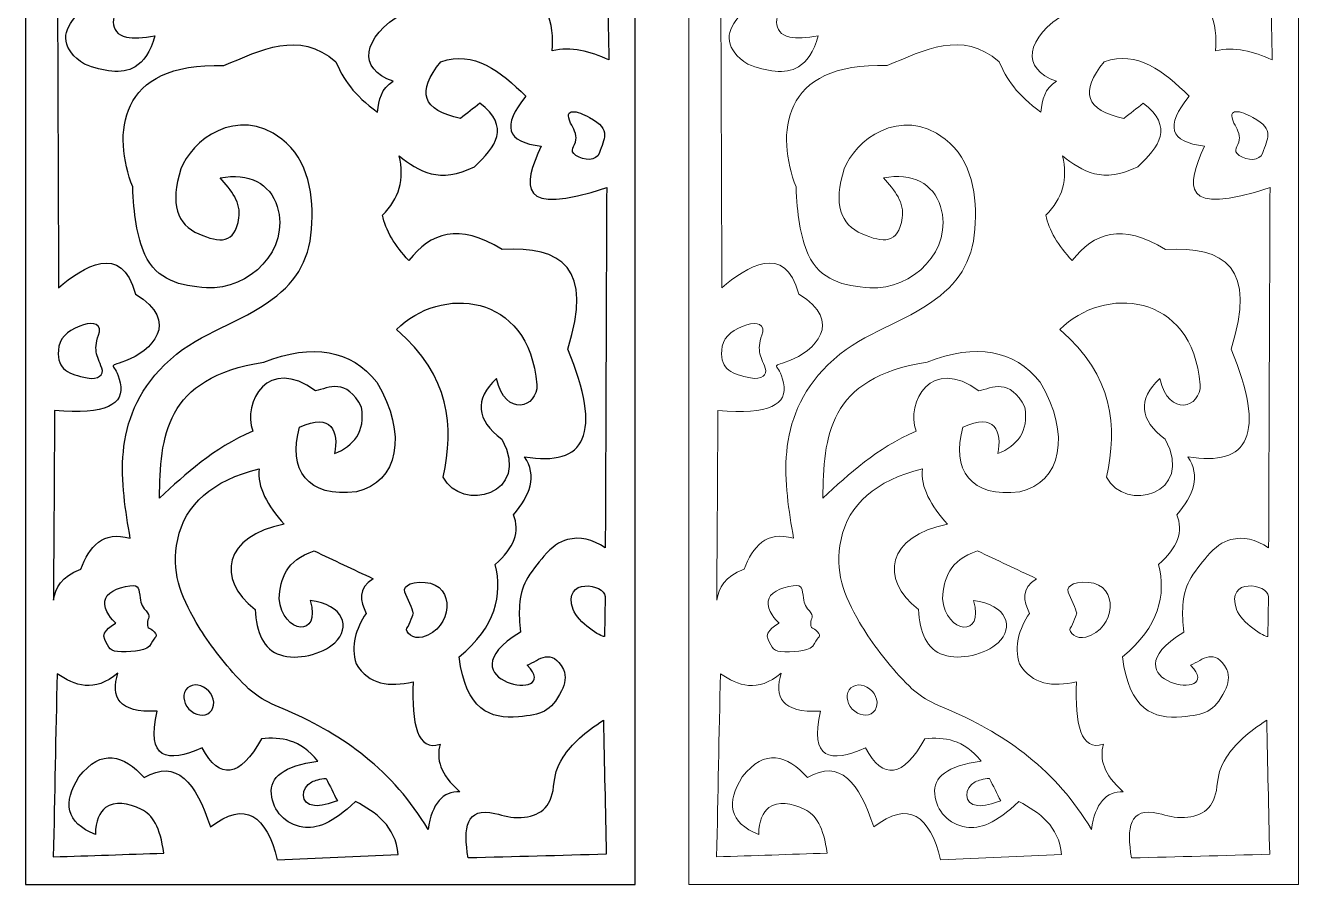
# Model space of a CAD drawing. Header units: centimetres. Extents: x -9.5 to 8.1, y -13.9 to 13.6.
# Drawn here: x -9.47 to 8.09, y -13.92 to -2.06 of the extents above; entities that cross this region are included whole.
import ezdxf

# ---------------------------------------------------------------- set-up
doc = ezdxf.new("R2010")
doc.units = ezdxf.units.CM
doc.header["$MEASUREMENT"] = 0
doc.layers.add('layer 1', color=7, linetype='Continuous')

msp = doc.modelspace()

# ---------------------------------------------------------------- linework, layer by layer
at = {"layer": 'layer 1', "color": 177}
for points, knots in [([(-9.46988, 13.56474), (-9.46988, 13.56474), (-1.05749, 13.56474), (-1.05749, 13.56474), (-1.05749, 13.56474), (-1.05749, 13.56474), (-1.05749, -13.92121), (-1.05749, -13.92121), (-1.05749, -13.92121), (-1.05749, -13.92121), (-9.46988, -13.92121), (-9.46988, -13.92121), (-9.46988, -13.92121), (-9.46988, -13.92121), (-9.46988, 13.56474), (-9.46988, 13.56474)], [0, 0, 0, 0, 0.2, 0.2, 0.2, 0.2, 0.4, 0.4, 0.4, 0.4, 0.6, 0.6, 0.6, 0.6, 1, 1, 1, 1]), ([(-9.03124, -0.63487), (-8.87137, -0.87925), (-8.67856, -1.06831), (-8.42472, -1.15445), (-8.42472, -1.15445), (-8.32538, -1.18813), (-8.21668, -1.20611), (-8.09692, -1.20542), (-8.09692, -1.20542), (-8.22419, -1.21292), (-8.32682, -1.23831), (-8.4071, -1.2798), (-8.4071, -1.2798), (-8.53228, -1.34455), (-8.6032, -1.44861), (-8.62864, -1.58527), (-8.62864, -1.58527), (-8.67343, -1.8259), (-8.62575, -1.74905), (-8.78915, -1.94844), (-8.78915, -1.94844), (-8.97142, -2.17074), (-8.97395, -2.38801), (-8.65392, -2.59613), (-8.65392, -2.59613), (-8.39446, -2.68978), (-8.14699, -2.74687), (-7.95622, -2.63046), (-7.95622, -2.63046), (-7.84174, -2.56062), (-7.74763, -2.42826), (-7.68367, -2.20388), (-7.68367, -2.20388), (-7.84662, -2.2346), (-7.97966, -2.24181), (-8.07662, -2.22087), (-8.07662, -2.22087), (-8.32966, -2.16625), (-8.2876, -1.88838), (-8.13918, -1.74964), (-8.13918, -1.74964), (-7.96194, -1.58379), (-7.61593, -1.63496), (-7.14464, -1.84729), (-7.14464, -1.84729), (-6.52961, -1.93629), (-5.91717, -2.04055), (-5.24007, -1.74031), (-5.24007, -1.74031), (-4.91098, -1.66474), (-4.58164, -1.6556), (-4.25185, -1.88295), (-4.25185, -1.88295), (-4.83274, -2.2267), (-4.89341, -2.66755), (-4.39559, -2.82792), (-4.39559, -2.82792), (-4.56143, -2.93055), (-4.59577, -3.08914), (-4.6112, -3.25583), (-4.6112, -3.25583), (-4.94074, -3.02395), (-5.092, -2.79216), (-5.18617, -2.56047), (-5.18617, -2.56047), (-5.70136, -2.11834), (-6.21639, -2.40188), (-6.73138, -2.61396), (-6.73138, -2.61396), (-8.21359, -2.56161), (-8.26968, -3.57356), (-7.98912, -4.28996), (-7.98912, -4.28996), (-7.97598, -4.65243), (-7.93402, -4.97954), (-7.82213, -5.22066), (-7.82213, -5.22066), (-7.65495, -5.5811), (-7.33581, -5.65958), (-6.97089, -5.68082), (-6.97089, -5.68082), (-6.37965, -5.7153), (-5.81304, -5.15571), (-5.99635, -4.56061), (-5.99635, -4.56061), (-6.09391, -4.24388), (-6.38661, -4.08993), (-6.78529, -4.16515), (-6.78529, -4.16515), (-6.62393, -4.33535), (-6.49397, -4.51147), (-6.52438, -4.71802), (-6.52438, -4.71802), (-6.57794, -5.08197), (-6.78922, -5.0631), (-7.07785, -4.9381), (-7.07785, -4.9381), (-7.37772, -4.8081), (-7.47985, -4.52431), (-7.32432, -4.04034), (-7.32432, -4.04034), (-7.19013, -3.66374), (-6.55385, -3.14831), (-5.93434, -3.62789), (-5.93434, -3.62789), (-5.56309, -3.91514), (-5.48634, -4.42193), (-5.52243, -4.87048), (-5.52243, -4.87048), (-5.55985, -5.33539), (-5.75446, -5.63168), (-6.13502, -5.89019), (-6.13502, -5.89019), (-6.6191, -6.21892), (-7.11712, -6.31504), (-7.55162, -6.7473), (-7.55162, -6.7473), (-8.31114, -7.50271), (-8.14814, -8.39035), (-8.02505, -9.13964), (-8.02505, -9.13964), (-8.40631, -9.03222), (-8.58444, -9.25531), (-8.70782, -9.56755), (-8.70782, -9.56755), (-8.98052, -9.66633), (-9.04752, -9.82645), (-9.08514, -9.99546), (-9.08514, -9.99546), (-9.07912, -9.12176), (-9.07315, -8.2481), (-9.06718, -7.3745), (-9.06718, -7.3745), (-8.36206, -7.44043), (-8.09797, -7.29587), (-8.16377, -6.99355), (-8.16377, -6.99355), (-8.22937, -6.69228), (-8.37699, -6.79565), (-8.0914, -6.69208), (-8.0914, -6.69208), (-7.73493, -6.56273), (-7.32118, -6.1484), (-7.95318, -5.76982), (-7.95318, -5.76982), (-8.14132, -5.04261), (-8.6798, -5.39871), (-9.01327, -5.68067), (-9.01327, -5.68067), (-9.0193, -3.99871), (-9.02527, -2.31679), (-9.03124, -0.63487)], [0, 0, 0, 0, 0.02564103, 0.02564103, 0.02564103, 0.02564103, 0.05128205, 0.05128205, 0.05128205, 0.05128205, 0.07692308, 0.07692308, 0.07692308, 0.07692308, 0.1025641, 0.1025641, 0.1025641, 0.1025641, 0.12820513, 0.12820513, 0.12820513, 0.12820513, 0.15384615, 0.15384615, 0.15384615, 0.15384615, 0.17948718, 0.17948718, 0.17948718, 0.17948718, 0.20512821, 0.20512821, 0.20512821, 0.20512821, 0.23076923, 0.23076923, 0.23076923, 0.23076923, 0.25641026, 0.25641026, 0.25641026, 0.25641026, 0.28205128, 0.28205128, 0.28205128, 0.28205128, 0.30769231, 0.30769231, 0.30769231, 0.30769231, 0.33333333, 0.33333333, 0.33333333, 0.33333333, 0.35897436, 0.35897436, 0.35897436, 0.35897436, 0.38461538, 0.38461538, 0.38461538, 0.38461538, 0.41025641, 0.41025641, 0.41025641, 0.41025641, 0.43589744, 0.43589744, 0.43589744, 0.43589744, 0.46153846, 0.46153846, 0.46153846, 0.46153846, 0.48717949, 0.48717949, 0.48717949, 0.48717949, 0.51282051, 0.51282051, 0.51282051, 0.51282051, 0.53846154, 0.53846154, 0.53846154, 0.53846154, 0.56410256, 0.56410256, 0.56410256, 0.56410256, 0.58974359, 0.58974359, 0.58974359, 0.58974359, 0.61538462, 0.61538462, 0.61538462, 0.61538462, 0.64102564, 0.64102564, 0.64102564, 0.64102564, 0.66666667, 0.66666667, 0.66666667, 0.66666667, 0.69230769, 0.69230769, 0.69230769, 0.69230769, 0.71794872, 0.71794872, 0.71794872, 0.71794872, 0.74358974, 0.74358974, 0.74358974, 0.74358974, 0.76923077, 0.76923077, 0.76923077, 0.76923077, 0.79487179, 0.79487179, 0.79487179, 0.79487179, 0.82051282, 0.82051282, 0.82051282, 0.82051282, 0.84615385, 0.84615385, 0.84615385, 0.84615385, 0.87179487, 0.87179487, 0.87179487, 0.87179487, 0.8974359, 0.8974359, 0.8974359, 0.8974359, 0.92307692, 0.92307692, 0.92307692, 0.92307692, 0.94871795, 0.94871795, 0.94871795, 0.94871795, 1, 1, 1, 1]), ([(-2.6039, -1.29294), (-2.30124, -1.66558), (-2.16711, -2.03823), (-2.2015, -2.41102), (-2.2015, -2.41102), (-1.94099, -2.35003), (-1.68039, -2.41468), (-1.41968, -2.53652), (-1.41968, -2.53652), (-1.43123, -1.9432), (-1.44273, -1.34993), (-1.45417, -0.75671), (-1.45417, -0.75671), (-1.74549, -1.13331), (-2.12878, -1.31205), (-2.6039, -1.29294)], [0, 0, 0, 0, 0.2, 0.2, 0.2, 0.2, 0.4, 0.4, 0.4, 0.4, 0.6, 0.6, 0.6, 0.6, 1, 1, 1, 1]), ([(-1.47015, -9.27245), (-1.46378, -7.61389), (-1.45736, -5.95528), (-1.45094, -4.29662), (-1.45094, -4.29662), (-2.68404, -4.71219), (-2.61212, -4.27909), (-2.3539, -3.72469), (-2.3539, -3.72469), (-2.83415, -3.67392), (-2.90453, -3.44514), (-2.56523, -3.03837), (-2.56523, -3.03837), (-2.91727, -2.6882), (-3.2821, -2.40174), (-3.73716, -2.56176), (-3.73716, -2.56176), (-4.08292, -2.9749), (-3.99324, -3.23544), (-3.46819, -3.3434), (-3.46819, -3.3434), (-3.3785, -3.27352), (-3.28886, -3.20363), (-3.19922, -3.13369), (-3.19922, -3.13369), (-2.77472, -3.45794), (-2.98038, -3.73753), (-3.27607, -4.01066), (-3.27607, -4.01066), (-3.75035, -4.24699), (-4.04475, -4.08133), (-4.31352, -3.85814), (-4.31352, -3.85814), (-4.23662, -4.18229), (-4.31342, -4.45561), (-4.54406, -4.67791), (-4.54406, -4.67791), (-4.49917, -4.88767), (-4.37747, -5.09743), (-4.17903, -5.30704), (-4.17903, -5.30704), (-3.88443, -4.92259), (-3.49368, -4.7765), (-2.89183, -5.15452), (-2.89183, -5.15452), (-2.07513, -5.10044), (-1.62678, -5.41185), (-1.98887, -6.52717), (-1.98887, -6.52717), (-1.50051, -7.70447), (-1.74061, -8.15891), (-2.58444, -8.01419), (-2.58444, -8.01419), (-2.40502, -8.28119), (-2.50745, -8.5481), (-2.73814, -8.8149), (-2.73814, -8.8149), (-2.64203, -9.04382), (-2.72525, -9.27245), (-2.98789, -9.50122), (-2.98789, -9.50122), (-2.88526, -9.92701), (-2.9749, -10.3527), (-3.4874, -10.77854), (-3.4874, -10.77854), (-3.39134, -11.51469), (-3.06026, -11.63871), (-2.66826, -11.60429), (-2.66826, -11.60429), (-2.34663, -11.57609), (-2.22509, -11.54369), (-2.07488, -11.24552), (-2.07488, -11.24552), (-2.02526, -11.14709), (-2.00774, -11.04855), (-2.04651, -10.95012), (-2.04651, -10.95012), (-2.2129, -10.64622), (-2.37943, -10.81696), (-2.54602, -10.89293), (-2.54602, -10.89293), (-2.28875, -11.16299), (-2.59539, -11.22132), (-2.82504, -11.12585), (-2.82504, -11.12585), (-3.05469, -11.03033), (-3.20739, -10.78091), (-2.64208, -10.43538), (-2.64208, -10.43538), (-2.66741, -10.18226), (-2.67204, -9.93516), (-2.56254, -9.72165), (-2.56254, -9.72165), (-2.5061, -9.61141), (-2.3966, -9.48388), (-2.31602, -9.38585), (-2.31602, -9.38585), (-2.21091, -9.25807), (-2.10186, -9.18873), (-1.98962, -9.15875), (-1.98962, -9.15875), (-1.82204, -9.11405), (-1.64968, -9.15342), (-1.47015, -9.27245)], [0, 0, 0, 0, 0.03703704, 0.03703704, 0.03703704, 0.03703704, 0.07407407, 0.07407407, 0.07407407, 0.07407407, 0.11111111, 0.11111111, 0.11111111, 0.11111111, 0.14814815, 0.14814815, 0.14814815, 0.14814815, 0.18518519, 0.18518519, 0.18518519, 0.18518519, 0.22222222, 0.22222222, 0.22222222, 0.22222222, 0.25925926, 0.25925926, 0.25925926, 0.25925926, 0.2962963, 0.2962963, 0.2962963, 0.2962963, 0.33333333, 0.33333333, 0.33333333, 0.33333333, 0.37037037, 0.37037037, 0.37037037, 0.37037037, 0.40740741, 0.40740741, 0.40740741, 0.40740741, 0.44444444, 0.44444444, 0.44444444, 0.44444444, 0.48148148, 0.48148148, 0.48148148, 0.48148148, 0.51851852, 0.51851852, 0.51851852, 0.51851852, 0.55555556, 0.55555556, 0.55555556, 0.55555556, 0.59259259, 0.59259259, 0.59259259, 0.59259259, 0.62962963, 0.62962963, 0.62962963, 0.62962963, 0.66666667, 0.66666667, 0.66666667, 0.66666667, 0.7037037, 0.7037037, 0.7037037, 0.7037037, 0.74074074, 0.74074074, 0.74074074, 0.74074074, 0.77777778, 0.77777778, 0.77777778, 0.77777778, 0.81481481, 0.81481481, 0.81481481, 0.81481481, 0.85185185, 0.85185185, 0.85185185, 0.85185185, 0.88888889, 0.88888889, 0.88888889, 0.88888889, 0.92592593, 0.92592593, 0.92592593, 0.92592593, 1, 1, 1, 1]), ([(-1.87629, -3.85444), (-1.76296, -3.93563), (-1.59075, -3.92665), (-1.55446, -3.82737), (-1.55446, -3.82737), (-1.5144, -3.71778), (-1.481, -3.63979), (-1.47976, -3.57331), (-1.47976, -3.57331), (-1.47816, -3.48777), (-1.52963, -3.42119), (-1.68845, -3.33071), (-1.68845, -3.33071), (-1.85534, -3.23558), (-2.05323, -3.18565), (-1.94881, -3.40786), (-1.94881, -3.40786), (-1.9276, -3.44589), (-1.90939, -3.48352), (-1.89446, -3.5173), (-1.89446, -3.5173), (-1.87325, -3.56526), (-1.86987, -3.60438), (-1.87465, -3.63752), (-1.87465, -3.63752), (-1.88893, -3.73684), (-1.97673, -3.78248), (-1.87629, -3.85444)], [0, 0, 0, 0, 0.125, 0.125, 0.125, 0.125, 0.25, 0.25, 0.25, 0.25, 0.375, 0.375, 0.375, 0.375, 0.5, 0.5, 0.5, 0.5, 0.625, 0.625, 0.625, 0.625, 0.75, 0.75, 0.75, 0.75, 1, 1, 1, 1]), ([(-4.3509, -6.25957), (-3.60666, -6.90401), (-3.55838, -7.59315), (-3.70501, -8.29497), (-3.70501, -8.29497), (-3.46207, -8.78961), (-2.47713, -8.54306), (-2.89766, -7.77006), (-2.89766, -7.77006), (-3.25298, -7.50577), (-3.27816, -7.22722), (-2.97301, -6.93443), (-2.97301, -6.93443), (-2.84599, -7.48335), (-2.40307, -7.3339), (-2.41323, -7.02017), (-2.41323, -7.02017), (-2.52581, -5.73263), (-3.74866, -5.64842), (-4.3509, -6.25957)], [0, 0, 0, 0, 0.16666667, 0.16666667, 0.16666667, 0.16666667, 0.33333333, 0.33333333, 0.33333333, 0.33333333, 0.5, 0.5, 0.5, 0.5, 0.66666667, 0.66666667, 0.66666667, 0.66666667, 1, 1, 1, 1]), ([(-8.41427, -6.79269), (-8.37868, -6.8806), (-8.46668, -6.95671), (-8.61878, -6.9252), (-8.61878, -6.9252), (-8.86948, -6.87324), (-9.03617, -6.81975), (-9.01606, -6.5447), (-9.01606, -6.5447), (-9.00436, -6.38537), (-8.90462, -6.27992), (-8.72027, -6.21028), (-8.72027, -6.21028), (-8.58086, -6.15768), (-8.43702, -6.15353), (-8.44747, -6.28935), (-8.44747, -6.28935), (-8.49361, -6.41372), (-8.50361, -6.49422), (-8.49296, -6.56633), (-8.49296, -6.56633), (-8.48231, -6.63839), (-8.45095, -6.70205), (-8.41427, -6.79269)], [0, 0, 0, 0, 0.14285714, 0.14285714, 0.14285714, 0.14285714, 0.28571429, 0.28571429, 0.28571429, 0.28571429, 0.42857143, 0.42857143, 0.42857143, 0.42857143, 0.57142857, 0.57142857, 0.57142857, 0.57142857, 0.71428571, 0.71428571, 0.71428571, 0.71428571, 1, 1, 1, 1]), ([(-7.62056, -8.58469), (-7.25006, -8.24697), (-6.89165, -7.90356), (-6.33147, -7.65987), (-6.33147, -7.65987), (-6.48233, -7.26525), (-6.12213, -6.61577), (-5.46917, -7.10671), (-5.46917, -7.10671), (-5.28412, -7.05964), (-5.04009, -6.92174), (-4.83333, -7.33143), (-4.83333, -7.33143), (-4.78043, -7.67074), (-4.93576, -7.86237), (-5.20787, -7.97103), (-5.20787, -7.97103), (-5.13893, -7.67316), (-5.24903, -7.39302), (-5.68692, -7.60801), (-5.68692, -7.60801), (-5.86043, -8.18459), (-5.57727, -8.59191), (-4.90301, -8.49826), (-4.90301, -8.49826), (-4.32875, -8.36926), (-4.19227, -7.70156), (-4.62429, -6.9857), (-4.62429, -6.9857), (-4.98141, -6.5363), (-5.50117, -6.44414), (-6.1834, -6.70912), (-6.1834, -6.70912), (-7.55516, -6.92209), (-7.60916, -7.74359), (-7.62056, -8.58469)], [0, 0, 0, 0, 0.1, 0.1, 0.1, 0.1, 0.2, 0.2, 0.2, 0.2, 0.3, 0.3, 0.3, 0.3, 0.4, 0.4, 0.4, 0.4, 0.5, 0.5, 0.5, 0.5, 0.6, 0.6, 0.6, 0.6, 0.7, 0.7, 0.7, 0.7, 0.8, 0.8, 0.8, 0.8, 1, 1, 1, 1]), ([(-3.91599, -13.15923), (-3.86089, -12.80357), (-3.71387, -12.63031), (-3.47481, -12.63935), (-3.47481, -12.63935), (-3.75299, -12.40001), (-3.80355, -12.1857), (-3.75055, -11.98266), (-3.75055, -11.98266), (-4.06088, -12.08544), (-4.1435, -11.71146), (-4.12279, -11.12076), (-4.12279, -11.12076), (-4.44905, -11.1984), (-4.72931, -11.162), (-4.90864, -10.8745), (-4.90864, -10.8745), (-4.98668, -10.62153), (-4.91317, -10.3935), (-4.77077, -10.17677), (-4.77077, -10.17677), (-4.84926, -10.00347), (-4.89087, -9.8347), (-4.67426, -9.69794), (-4.67426, -9.69794), (-4.94537, -9.57027), (-5.21653, -9.44259), (-5.48768, -9.31487), (-5.48768, -9.31487), (-5.87914, -9.4423), (-5.94773, -9.69779), (-5.97022, -9.97156), (-5.97022, -9.97156), (-5.92045, -10.46793), (-5.38127, -10.51919), (-5.54283, -9.99892), (-5.54283, -9.99892), (-5.07956, -10.05725), (-4.97474, -10.37023), (-5.20359, -10.58394), (-5.20359, -10.58394), (-5.37779, -10.74653), (-5.72609, -10.82576), (-5.9534, -10.75177), (-5.9534, -10.75177), (-6.18718, -10.67556), (-6.28214, -10.4419), (-6.30111, -10.12205), (-6.30111, -10.12205), (-6.85158, -9.70026), (-6.72471, -9.10763), (-5.90129, -8.94549), (-5.90129, -8.94549), (-6.12875, -8.69014), (-6.27572, -8.4348), (-6.24596, -8.17935), (-6.24596, -8.17935), (-6.89289, -8.34496), (-7.26743, -8.67078), (-7.36936, -9.15692), (-7.36936, -9.15692), (-7.46194, -9.59832), (-7.33313, -9.92449), (-7.11343, -10.30222), (-7.11343, -10.30222), (-6.96845, -10.55159), (-6.78489, -10.79716), (-6.56599, -11.03917), (-6.56599, -11.03917), (-6.30136, -11.3319), (-6.20136, -11.37082), (-5.85157, -11.52274), (-5.85157, -11.52274), (-5.46554, -11.69047), (-5.10569, -11.89623), (-4.78361, -12.15632), (-4.78361, -12.15632), (-4.44969, -12.42598), (-4.15619, -12.75423), (-3.91599, -13.15923)], [0, 0, 0, 0, 0.04761905, 0.04761905, 0.04761905, 0.04761905, 0.0952381, 0.0952381, 0.0952381, 0.0952381, 0.14285714, 0.14285714, 0.14285714, 0.14285714, 0.19047619, 0.19047619, 0.19047619, 0.19047619, 0.23809524, 0.23809524, 0.23809524, 0.23809524, 0.28571429, 0.28571429, 0.28571429, 0.28571429, 0.33333333, 0.33333333, 0.33333333, 0.33333333, 0.38095238, 0.38095238, 0.38095238, 0.38095238, 0.42857143, 0.42857143, 0.42857143, 0.42857143, 0.47619048, 0.47619048, 0.47619048, 0.47619048, 0.52380952, 0.52380952, 0.52380952, 0.52380952, 0.57142857, 0.57142857, 0.57142857, 0.57142857, 0.61904762, 0.61904762, 0.61904762, 0.61904762, 0.66666667, 0.66666667, 0.66666667, 0.66666667, 0.71428571, 0.71428571, 0.71428571, 0.71428571, 0.76190476, 0.76190476, 0.76190476, 0.76190476, 0.80952381, 0.80952381, 0.80952381, 0.80952381, 0.85714286, 0.85714286, 0.85714286, 0.85714286, 0.9047619, 0.9047619, 0.9047619, 0.9047619, 1, 1, 1, 1]), ([(-8.22364, -10.31265), (-8.22364, -10.31265), (-8.43547, -10.41775), (-8.3759, -10.53599), (-8.3759, -10.53599), (-8.31632, -10.65423), (-8.3097, -10.70678), (-8.14421, -10.70678), (-8.14421, -10.70678), (-7.97872, -10.70678), (-7.78013, -10.70021), (-7.73379, -10.59511), (-7.73379, -10.59511), (-7.68745, -10.49), (-7.62787, -10.50314), (-7.69407, -10.43088), (-7.69407, -10.43088), (-7.76027, -10.35863), (-7.78675, -10.40461), (-7.78675, -10.31921), (-7.78675, -10.31921), (-7.78675, -10.23382), (-7.73379, -10.22068), (-7.80661, -10.14186), (-7.80661, -10.14186), (-7.87942, -10.06303), (-7.8728, -10.03675), (-7.89266, -9.92508), (-7.89266, -9.92508), (-7.91252, -9.81341), (-7.9059, -9.76743), (-8.09125, -9.80684), (-8.09125, -9.80684), (-8.2766, -9.84626), (-8.38913, -9.92508), (-8.3759, -10.05646), (-8.3759, -10.05646), (-8.36266, -10.18784), (-8.22364, -10.31265), (-8.22364, -10.31265)], [0, 0, 0, 0, 0.09090909, 0.09090909, 0.09090909, 0.09090909, 0.18181818, 0.18181818, 0.18181818, 0.18181818, 0.27272727, 0.27272727, 0.27272727, 0.27272727, 0.36363636, 0.36363636, 0.36363636, 0.36363636, 0.45454545, 0.45454545, 0.45454545, 0.45454545, 0.54545455, 0.54545455, 0.54545455, 0.54545455, 0.63636364, 0.63636364, 0.63636364, 0.63636364, 0.72727273, 0.72727273, 0.72727273, 0.72727273, 0.81818182, 0.81818182, 0.81818182, 0.81818182, 1, 1, 1, 1]), ([(-4.11662, -10.17628), (-4.11662, -10.17628), (-4.17037, -10.32741), (-4.20621, -10.38075), (-4.20621, -10.38075), (-4.24204, -10.43409), (-4.11662, -10.54078), (-3.99119, -10.50522), (-3.99119, -10.50522), (-3.5752, -10.38727), (-3.52558, -9.78111), (-3.95536, -9.74955), (-3.95536, -9.74955), (-4.19725, -9.73177), (-4.27788, -9.82067), (-4.22413, -9.91847), (-4.22413, -9.91847), (-4.17037, -10.01626), (-4.11662, -10.17628), (-4.11662, -10.17628)], [0, 0, 0, 0, 0.16666667, 0.16666667, 0.16666667, 0.16666667, 0.33333333, 0.33333333, 0.33333333, 0.33333333, 0.5, 0.5, 0.5, 0.5, 0.66666667, 0.66666667, 0.66666667, 0.66666667, 1, 1, 1, 1]), ([(-1.48269, -10.49633), (-1.48269, -10.49633), (-1.47373, -9.94514), (-1.47373, -9.94514), (-1.47373, -9.94514), (-1.47095, -9.77104), (-2.07219, -9.67083), (-1.91272, -10.12294), (-1.91272, -10.12294), (-1.85001, -10.30074), (-1.51853, -10.51411), (-1.48269, -10.49633)], [0, 0, 0, 0, 0.25, 0.25, 0.25, 0.25, 0.5, 0.5, 0.5, 0.5, 1, 1, 1, 1]), ([(-9.03393, -11.01102), (-8.78522, -11.17336), (-8.52616, -11.28044), (-8.19403, -11.00069), (-8.19403, -11.00069), (-8.29273, -11.33264), (-8.19254, -11.55272), (-7.65485, -11.52694), (-7.65485, -11.52694), (-7.80541, -12.19084), (-7.51848, -12.24932), (-7.03265, -12.0326), (-7.03265, -12.0326), (-6.78733, -12.48659), (-6.51433, -12.44525), (-6.21351, -11.90877), (-6.21351, -11.90877), (-5.94345, -11.8827), (-5.67826, -11.91342), (-5.43582, -12.21835), (-5.43582, -12.21835), (-5.90851, -12.2832), (-6.10127, -12.44095), (-6.07763, -12.67041), (-6.07763, -12.67041), (-6.05309, -12.90872), (-5.88437, -13.09018), (-5.64297, -13.12806), (-5.64297, -13.12806), (-5.45991, -13.15676), (-5.23375, -13.07837), (-4.91735, -12.77561), (-4.91735, -12.77561), (-4.62663, -12.92645), (-4.36722, -13.1085), (-4.32626, -13.50826), (-4.32626, -13.50826), (-4.88281, -13.53232), (-5.43931, -13.55642), (-5.99576, -13.58052), (-5.99576, -13.58052), (-6.14786, -12.96478), (-6.43479, -12.75146), (-6.91863, -13.12643), (-6.91863, -13.12643), (-7.11398, -12.514), (-7.38708, -12.17691), (-7.83109, -12.44539), (-7.83109, -12.44539), (-8.11982, -12.12881), (-8.41711, -12.03585), (-8.73326, -12.43507), (-8.73326, -12.43507), (-8.95534, -12.79018), (-8.91911, -13.06711), (-8.5051, -13.22966), (-8.5051, -13.22966), (-8.50207, -13.04138), (-8.44797, -12.92304), (-8.3638, -12.85948), (-8.3638, -12.85948), (-8.24081, -12.76668), (-8.05352, -12.79068), (-7.86753, -12.88383), (-7.86753, -12.88383), (-7.72189, -12.95673), (-7.60821, -13.12811), (-7.56153, -13.48762), (-7.56153, -13.48762), (-8.06965, -13.50481), (-8.57772, -13.52199), (-9.08579, -13.53923), (-9.08579, -13.53923), (-9.06847, -12.69644), (-9.0512, -11.85371), (-9.03393, -11.01102)], [0, 0, 0, 0, 0.05, 0.05, 0.05, 0.05, 0.1, 0.1, 0.1, 0.1, 0.15, 0.15, 0.15, 0.15, 0.2, 0.2, 0.2, 0.2, 0.25, 0.25, 0.25, 0.25, 0.3, 0.3, 0.3, 0.3, 0.35, 0.35, 0.35, 0.35, 0.4, 0.4, 0.4, 0.4, 0.45, 0.45, 0.45, 0.45, 0.5, 0.5, 0.5, 0.5, 0.55, 0.55, 0.55, 0.55, 0.6, 0.6, 0.6, 0.6, 0.65, 0.65, 0.65, 0.65, 0.7, 0.7, 0.7, 0.7, 0.75, 0.75, 0.75, 0.75, 0.8, 0.8, 0.8, 0.8, 0.85, 0.85, 0.85, 0.85, 0.9, 0.9, 0.9, 0.9, 1, 1, 1, 1]), ([(-7.23293, -11.2066), (-7.15778, -11.1381), (-7.02708, -11.15716), (-6.94192, -11.24912), (-6.94192, -11.24912), (-6.85686, -11.34104), (-6.8488, -11.47187), (-6.92395, -11.54043), (-6.92395, -11.54043), (-6.99916, -11.60893), (-7.12986, -11.58987), (-7.21497, -11.49795), (-7.21497, -11.49795), (-7.30008, -11.40604), (-7.30814, -11.27515), (-7.23293, -11.2066)], [0, 0, 0, 0, 0.2, 0.2, 0.2, 0.2, 0.4, 0.4, 0.4, 0.4, 0.6, 0.6, 0.6, 0.6, 1, 1, 1, 1]), ([(-3.36183, -13.55454), (-2.72654, -13.53755), (-2.0912, -13.52051), (-1.45582, -13.50342), (-1.45582, -13.50342), (-1.4696, -12.88664), (-1.48334, -12.26981), (-1.49703, -11.65294), (-1.49703, -11.65294), (-1.75017, -11.8173), (-1.93243, -11.97654), (-2.05203, -12.16397), (-2.05203, -12.16397), (-2.1459, -12.31105), (-2.16492, -12.40564), (-2.18293, -12.56759), (-2.18293, -12.56759), (-2.21593, -12.86412), (-2.38371, -12.98241), (-2.63138, -12.99486), (-2.63138, -12.99486), (-2.77427, -13.00197), (-2.86177, -12.9708), (-2.99322, -12.93949), (-2.99322, -12.93949), (-3.39373, -12.84402), (-3.43216, -13.14051), (-3.36183, -13.55454)], [0, 0, 0, 0, 0.125, 0.125, 0.125, 0.125, 0.25, 0.25, 0.25, 0.25, 0.375, 0.375, 0.375, 0.375, 0.5, 0.5, 0.5, 0.5, 0.625, 0.625, 0.625, 0.625, 0.75, 0.75, 0.75, 0.75, 1, 1, 1, 1]), ([(-5.32175, -12.45572), (-5.40835, -12.46313), (-5.47121, -12.48002), (-5.51675, -12.50377), (-5.51675, -12.50377), (-5.66801, -12.5828), (-5.69165, -12.81705), (-5.48141, -12.83187), (-5.48141, -12.83187), (-5.39416, -12.83799), (-5.28292, -12.80604), (-5.16621, -12.76529), (-5.16621, -12.76529), (-5.21807, -12.66207), (-5.26993, -12.55889), (-5.32175, -12.45572)], [0, 0, 0, 0, 0.2, 0.2, 0.2, 0.2, 0.4, 0.4, 0.4, 0.4, 0.6, 0.6, 0.6, 0.6, 1, 1, 1, 1])]:
    msp.add_open_spline(points, degree=3, knots=knots, dxfattribs=at)
at = {"layer": 'layer 1', "color": 242, "lineweight": 9}
for points, knots in [([(-0.31798, 13.56474), (-0.31798, 13.56474), (8.09441, 13.56474), (8.09441, 13.56474), (8.09441, 13.56474), (8.09441, 13.56474), (8.09441, -13.92121), (8.09441, -13.92121), (8.09441, -13.92121), (8.09441, -13.92121), (-0.31798, -13.92121), (-0.31798, -13.92121), (-0.31798, -13.92121), (-0.31798, -13.92121), (-0.31798, 13.56474), (-0.31798, 13.56474)], [0, 0, 0, 0, 0.2, 0.2, 0.2, 0.2, 0.4, 0.4, 0.4, 0.4, 0.6, 0.6, 0.6, 0.6, 1, 1, 1, 1]), ([(0.12066, -0.63487), (0.28053, -0.87925), (0.47334, -1.06831), (0.72718, -1.15445), (0.72718, -1.15445), (0.82652, -1.18813), (0.93522, -1.20611), (1.05498, -1.20542), (1.05498, -1.20542), (0.92771, -1.21292), (0.82508, -1.23831), (0.7448, -1.2798), (0.7448, -1.2798), (0.61962, -1.34455), (0.5487, -1.44861), (0.52326, -1.58527), (0.52326, -1.58527), (0.47847, -1.8259), (0.52615, -1.74905), (0.36275, -1.94844), (0.36275, -1.94844), (0.18048, -2.17074), (0.17795, -2.38801), (0.49798, -2.59613), (0.49798, -2.59613), (0.75744, -2.68978), (1.00491, -2.74687), (1.19568, -2.63046), (1.19568, -2.63046), (1.31016, -2.56062), (1.40427, -2.42826), (1.46823, -2.20388), (1.46823, -2.20388), (1.30528, -2.2346), (1.17224, -2.24181), (1.07528, -2.22087), (1.07528, -2.22087), (0.82224, -2.16625), (0.8643, -1.88838), (1.01272, -1.74964), (1.01272, -1.74964), (1.18996, -1.58379), (1.53597, -1.63496), (2.00726, -1.84729), (2.00726, -1.84729), (2.62229, -1.93629), (3.23473, -2.04055), (3.91183, -1.74031), (3.91183, -1.74031), (4.24092, -1.66474), (4.57026, -1.6556), (4.90005, -1.88295), (4.90005, -1.88295), (4.31916, -2.2267), (4.25849, -2.66755), (4.75631, -2.82792), (4.75631, -2.82792), (4.59047, -2.93055), (4.55613, -3.08914), (4.5407, -3.25583), (4.5407, -3.25583), (4.21116, -3.02395), (4.0599, -2.79216), (3.96573, -2.56047), (3.96573, -2.56047), (3.45054, -2.11834), (2.93551, -2.40188), (2.42052, -2.61396), (2.42052, -2.61396), (0.93831, -2.56161), (0.88222, -3.57356), (1.16278, -4.28996), (1.16278, -4.28996), (1.17592, -4.65243), (1.21788, -4.97954), (1.32977, -5.22066), (1.32977, -5.22066), (1.49695, -5.5811), (1.81609, -5.65958), (2.18101, -5.68082), (2.18101, -5.68082), (2.77225, -5.7153), (3.33886, -5.15571), (3.15555, -4.56061), (3.15555, -4.56061), (3.05799, -4.24388), (2.76529, -4.08993), (2.36661, -4.16515), (2.36661, -4.16515), (2.52797, -4.33535), (2.65793, -4.51147), (2.62752, -4.71802), (2.62752, -4.71802), (2.57396, -5.08197), (2.36268, -5.0631), (2.07405, -4.9381), (2.07405, -4.9381), (1.77418, -4.8081), (1.67205, -4.52431), (1.82758, -4.04034), (1.82758, -4.04034), (1.96177, -3.66374), (2.59805, -3.14831), (3.21756, -3.62789), (3.21756, -3.62789), (3.58881, -3.91514), (3.66556, -4.42193), (3.62947, -4.87048), (3.62947, -4.87048), (3.59205, -5.33539), (3.39744, -5.63168), (3.01688, -5.89019), (3.01688, -5.89019), (2.5328, -6.21892), (2.03478, -6.31504), (1.60028, -6.7473), (1.60028, -6.7473), (0.84076, -7.50271), (1.00376, -8.39035), (1.12685, -9.13964), (1.12685, -9.13964), (0.74559, -9.03222), (0.56746, -9.25531), (0.44408, -9.56755), (0.44408, -9.56755), (0.17138, -9.66633), (0.10438, -9.82645), (0.06676, -9.99546), (0.06676, -9.99546), (0.07278, -9.12176), (0.07875, -8.2481), (0.08472, -7.3745), (0.08472, -7.3745), (0.78984, -7.44043), (1.05393, -7.29587), (0.98813, -6.99355), (0.98813, -6.99355), (0.92253, -6.69228), (0.77491, -6.79565), (1.0605, -6.69208), (1.0605, -6.69208), (1.41697, -6.56273), (1.83072, -6.1484), (1.19872, -5.76982), (1.19872, -5.76982), (1.01058, -5.04261), (0.4721, -5.39871), (0.13863, -5.68067), (0.13863, -5.68067), (0.1326, -3.99871), (0.12663, -2.31679), (0.12066, -0.63487)], [0, 0, 0, 0, 0.02564103, 0.02564103, 0.02564103, 0.02564103, 0.05128205, 0.05128205, 0.05128205, 0.05128205, 0.07692308, 0.07692308, 0.07692308, 0.07692308, 0.1025641, 0.1025641, 0.1025641, 0.1025641, 0.12820513, 0.12820513, 0.12820513, 0.12820513, 0.15384615, 0.15384615, 0.15384615, 0.15384615, 0.17948718, 0.17948718, 0.17948718, 0.17948718, 0.20512821, 0.20512821, 0.20512821, 0.20512821, 0.23076923, 0.23076923, 0.23076923, 0.23076923, 0.25641026, 0.25641026, 0.25641026, 0.25641026, 0.28205128, 0.28205128, 0.28205128, 0.28205128, 0.30769231, 0.30769231, 0.30769231, 0.30769231, 0.33333333, 0.33333333, 0.33333333, 0.33333333, 0.35897436, 0.35897436, 0.35897436, 0.35897436, 0.38461538, 0.38461538, 0.38461538, 0.38461538, 0.41025641, 0.41025641, 0.41025641, 0.41025641, 0.43589744, 0.43589744, 0.43589744, 0.43589744, 0.46153846, 0.46153846, 0.46153846, 0.46153846, 0.48717949, 0.48717949, 0.48717949, 0.48717949, 0.51282051, 0.51282051, 0.51282051, 0.51282051, 0.53846154, 0.53846154, 0.53846154, 0.53846154, 0.56410256, 0.56410256, 0.56410256, 0.56410256, 0.58974359, 0.58974359, 0.58974359, 0.58974359, 0.61538462, 0.61538462, 0.61538462, 0.61538462, 0.64102564, 0.64102564, 0.64102564, 0.64102564, 0.66666667, 0.66666667, 0.66666667, 0.66666667, 0.69230769, 0.69230769, 0.69230769, 0.69230769, 0.71794872, 0.71794872, 0.71794872, 0.71794872, 0.74358974, 0.74358974, 0.74358974, 0.74358974, 0.76923077, 0.76923077, 0.76923077, 0.76923077, 0.79487179, 0.79487179, 0.79487179, 0.79487179, 0.82051282, 0.82051282, 0.82051282, 0.82051282, 0.84615385, 0.84615385, 0.84615385, 0.84615385, 0.87179487, 0.87179487, 0.87179487, 0.87179487, 0.8974359, 0.8974359, 0.8974359, 0.8974359, 0.92307692, 0.92307692, 0.92307692, 0.92307692, 0.94871795, 0.94871795, 0.94871795, 0.94871795, 1, 1, 1, 1]), ([(6.548, -1.29294), (6.85066, -1.66558), (6.98479, -2.03823), (6.9504, -2.41102), (6.9504, -2.41102), (7.21091, -2.35003), (7.47151, -2.41468), (7.73222, -2.53652), (7.73222, -2.53652), (7.72067, -1.9432), (7.70917, -1.34993), (7.69773, -0.75671), (7.69773, -0.75671), (7.40641, -1.13331), (7.02312, -1.31205), (6.548, -1.29294)], [0, 0, 0, 0, 0.2, 0.2, 0.2, 0.2, 0.4, 0.4, 0.4, 0.4, 0.6, 0.6, 0.6, 0.6, 1, 1, 1, 1]), ([(7.68175, -9.27245), (7.68812, -7.61389), (7.69454, -5.95528), (7.70096, -4.29662), (7.70096, -4.29662), (6.46786, -4.71219), (6.53978, -4.27909), (6.798, -3.72469), (6.798, -3.72469), (6.31775, -3.67392), (6.24737, -3.44514), (6.58667, -3.03837), (6.58667, -3.03837), (6.23463, -2.6882), (5.8698, -2.40174), (5.41474, -2.56176), (5.41474, -2.56176), (5.06898, -2.9749), (5.15866, -3.23544), (5.68371, -3.3434), (5.68371, -3.3434), (5.7734, -3.27352), (5.86304, -3.20363), (5.95268, -3.13369), (5.95268, -3.13369), (6.37718, -3.45794), (6.17152, -3.73753), (5.87583, -4.01066), (5.87583, -4.01066), (5.40155, -4.24699), (5.10715, -4.08133), (4.83838, -3.85814), (4.83838, -3.85814), (4.91528, -4.18229), (4.83848, -4.45561), (4.60784, -4.67791), (4.60784, -4.67791), (4.65273, -4.88767), (4.77443, -5.09743), (4.97287, -5.30704), (4.97287, -5.30704), (5.26747, -4.92259), (5.65822, -4.7765), (6.26007, -5.15452), (6.26007, -5.15452), (7.07677, -5.10044), (7.52512, -5.41185), (7.16303, -6.52717), (7.16303, -6.52717), (7.65139, -7.70447), (7.41129, -8.15891), (6.56746, -8.01419), (6.56746, -8.01419), (6.74688, -8.28119), (6.64445, -8.5481), (6.41376, -8.8149), (6.41376, -8.8149), (6.50987, -9.04382), (6.42665, -9.27245), (6.16401, -9.50122), (6.16401, -9.50122), (6.26664, -9.92701), (6.177, -10.3527), (5.6645, -10.77854), (5.6645, -10.77854), (5.76056, -11.51469), (6.09164, -11.63871), (6.48364, -11.60429), (6.48364, -11.60429), (6.80527, -11.57609), (6.92681, -11.54369), (7.07702, -11.24552), (7.07702, -11.24552), (7.12664, -11.14709), (7.14416, -11.04855), (7.10539, -10.95012), (7.10539, -10.95012), (6.939, -10.64622), (6.77247, -10.81696), (6.60588, -10.89293), (6.60588, -10.89293), (6.86315, -11.16299), (6.55651, -11.22132), (6.32686, -11.12585), (6.32686, -11.12585), (6.09721, -11.03033), (5.94451, -10.78091), (6.50982, -10.43538), (6.50982, -10.43538), (6.48449, -10.18226), (6.47986, -9.93516), (6.58936, -9.72165), (6.58936, -9.72165), (6.6458, -9.61141), (6.7553, -9.48388), (6.83588, -9.38585), (6.83588, -9.38585), (6.94099, -9.25807), (7.05004, -9.18873), (7.16228, -9.15875), (7.16228, -9.15875), (7.32986, -9.11405), (7.50222, -9.15342), (7.68175, -9.27245)], [0, 0, 0, 0, 0.03703704, 0.03703704, 0.03703704, 0.03703704, 0.07407407, 0.07407407, 0.07407407, 0.07407407, 0.11111111, 0.11111111, 0.11111111, 0.11111111, 0.14814815, 0.14814815, 0.14814815, 0.14814815, 0.18518519, 0.18518519, 0.18518519, 0.18518519, 0.22222222, 0.22222222, 0.22222222, 0.22222222, 0.25925926, 0.25925926, 0.25925926, 0.25925926, 0.2962963, 0.2962963, 0.2962963, 0.2962963, 0.33333333, 0.33333333, 0.33333333, 0.33333333, 0.37037037, 0.37037037, 0.37037037, 0.37037037, 0.40740741, 0.40740741, 0.40740741, 0.40740741, 0.44444444, 0.44444444, 0.44444444, 0.44444444, 0.48148148, 0.48148148, 0.48148148, 0.48148148, 0.51851852, 0.51851852, 0.51851852, 0.51851852, 0.55555556, 0.55555556, 0.55555556, 0.55555556, 0.59259259, 0.59259259, 0.59259259, 0.59259259, 0.62962963, 0.62962963, 0.62962963, 0.62962963, 0.66666667, 0.66666667, 0.66666667, 0.66666667, 0.7037037, 0.7037037, 0.7037037, 0.7037037, 0.74074074, 0.74074074, 0.74074074, 0.74074074, 0.77777778, 0.77777778, 0.77777778, 0.77777778, 0.81481481, 0.81481481, 0.81481481, 0.81481481, 0.85185185, 0.85185185, 0.85185185, 0.85185185, 0.88888889, 0.88888889, 0.88888889, 0.88888889, 0.92592593, 0.92592593, 0.92592593, 0.92592593, 1, 1, 1, 1]), ([(7.27561, -3.85444), (7.38894, -3.93563), (7.56115, -3.92665), (7.59744, -3.82737), (7.59744, -3.82737), (7.6375, -3.71778), (7.6709, -3.63979), (7.67214, -3.57331), (7.67214, -3.57331), (7.67374, -3.48777), (7.62227, -3.42119), (7.46345, -3.33071), (7.46345, -3.33071), (7.29656, -3.23558), (7.09867, -3.18565), (7.20309, -3.40786), (7.20309, -3.40786), (7.2243, -3.44589), (7.24251, -3.48352), (7.25744, -3.5173), (7.25744, -3.5173), (7.27865, -3.56526), (7.28203, -3.60438), (7.27725, -3.63752), (7.27725, -3.63752), (7.26297, -3.73684), (7.17517, -3.78248), (7.27561, -3.85444)], [0, 0, 0, 0, 0.125, 0.125, 0.125, 0.125, 0.25, 0.25, 0.25, 0.25, 0.375, 0.375, 0.375, 0.375, 0.5, 0.5, 0.5, 0.5, 0.625, 0.625, 0.625, 0.625, 0.75, 0.75, 0.75, 0.75, 1, 1, 1, 1]), ([(4.801, -6.25957), (5.54524, -6.90401), (5.59352, -7.59315), (5.44689, -8.29497), (5.44689, -8.29497), (5.68983, -8.78961), (6.67477, -8.54306), (6.25424, -7.77006), (6.25424, -7.77006), (5.89892, -7.50577), (5.87374, -7.22722), (6.17889, -6.93443), (6.17889, -6.93443), (6.30591, -7.48335), (6.74883, -7.3339), (6.73867, -7.02017), (6.73867, -7.02017), (6.62609, -5.73263), (5.40324, -5.64842), (4.801, -6.25957)], [0, 0, 0, 0, 0.16666667, 0.16666667, 0.16666667, 0.16666667, 0.33333333, 0.33333333, 0.33333333, 0.33333333, 0.5, 0.5, 0.5, 0.5, 0.66666667, 0.66666667, 0.66666667, 0.66666667, 1, 1, 1, 1]), ([(0.73763, -6.79269), (0.77322, -6.8806), (0.68522, -6.95671), (0.53312, -6.9252), (0.53312, -6.9252), (0.28242, -6.87324), (0.11573, -6.81975), (0.13584, -6.5447), (0.13584, -6.5447), (0.14754, -6.38537), (0.24728, -6.27992), (0.43163, -6.21028), (0.43163, -6.21028), (0.57104, -6.15768), (0.71488, -6.15353), (0.70443, -6.28935), (0.70443, -6.28935), (0.65829, -6.41372), (0.64829, -6.49422), (0.65894, -6.56633), (0.65894, -6.56633), (0.66959, -6.63839), (0.70095, -6.70205), (0.73763, -6.79269)], [0, 0, 0, 0, 0.14285714, 0.14285714, 0.14285714, 0.14285714, 0.28571429, 0.28571429, 0.28571429, 0.28571429, 0.42857143, 0.42857143, 0.42857143, 0.42857143, 0.57142857, 0.57142857, 0.57142857, 0.57142857, 0.71428571, 0.71428571, 0.71428571, 0.71428571, 1, 1, 1, 1]), ([(1.53134, -8.58469), (1.90184, -8.24697), (2.26025, -7.90356), (2.82043, -7.65987), (2.82043, -7.65987), (2.66957, -7.26525), (3.02977, -6.61577), (3.68273, -7.10671), (3.68273, -7.10671), (3.86778, -7.05964), (4.11181, -6.92174), (4.31857, -7.33143), (4.31857, -7.33143), (4.37147, -7.67074), (4.21614, -7.86237), (3.94403, -7.97103), (3.94403, -7.97103), (4.01297, -7.67316), (3.90287, -7.39302), (3.46498, -7.60801), (3.46498, -7.60801), (3.29147, -8.18459), (3.57463, -8.59191), (4.24889, -8.49826), (4.24889, -8.49826), (4.82315, -8.36926), (4.95963, -7.70156), (4.52761, -6.9857), (4.52761, -6.9857), (4.17049, -6.5363), (3.65073, -6.44414), (2.9685, -6.70912), (2.9685, -6.70912), (1.59674, -6.92209), (1.54274, -7.74359), (1.53134, -8.58469)], [0, 0, 0, 0, 0.1, 0.1, 0.1, 0.1, 0.2, 0.2, 0.2, 0.2, 0.3, 0.3, 0.3, 0.3, 0.4, 0.4, 0.4, 0.4, 0.5, 0.5, 0.5, 0.5, 0.6, 0.6, 0.6, 0.6, 0.7, 0.7, 0.7, 0.7, 0.8, 0.8, 0.8, 0.8, 1, 1, 1, 1]), ([(5.23591, -13.15923), (5.29101, -12.80357), (5.43803, -12.63031), (5.67709, -12.63935), (5.67709, -12.63935), (5.39891, -12.40001), (5.34835, -12.1857), (5.40135, -11.98266), (5.40135, -11.98266), (5.09102, -12.08544), (5.0084, -11.71146), (5.02911, -11.12076), (5.02911, -11.12076), (4.70285, -11.1984), (4.42259, -11.162), (4.24326, -10.8745), (4.24326, -10.8745), (4.16522, -10.62153), (4.23873, -10.3935), (4.38113, -10.17677), (4.38113, -10.17677), (4.30264, -10.00347), (4.26103, -9.8347), (4.47764, -9.69794), (4.47764, -9.69794), (4.20653, -9.57027), (3.93537, -9.44259), (3.66422, -9.31487), (3.66422, -9.31487), (3.27276, -9.4423), (3.20417, -9.69779), (3.18168, -9.97156), (3.18168, -9.97156), (3.23145, -10.46793), (3.77063, -10.51919), (3.60907, -9.99892), (3.60907, -9.99892), (4.07234, -10.05725), (4.17716, -10.37023), (3.94831, -10.58394), (3.94831, -10.58394), (3.77411, -10.74653), (3.42581, -10.82576), (3.1985, -10.75177), (3.1985, -10.75177), (2.96472, -10.67556), (2.86976, -10.4419), (2.85079, -10.12205), (2.85079, -10.12205), (2.30032, -9.70026), (2.42719, -9.10763), (3.25061, -8.94549), (3.25061, -8.94549), (3.02315, -8.69014), (2.87618, -8.4348), (2.90594, -8.17935), (2.90594, -8.17935), (2.25901, -8.34496), (1.88447, -8.67078), (1.78254, -9.15692), (1.78254, -9.15692), (1.68996, -9.59832), (1.81877, -9.92449), (2.03847, -10.30222), (2.03847, -10.30222), (2.18345, -10.55159), (2.36701, -10.79716), (2.58591, -11.03917), (2.58591, -11.03917), (2.85054, -11.3319), (2.95054, -11.37082), (3.30033, -11.52274), (3.30033, -11.52274), (3.68636, -11.69047), (4.04621, -11.89623), (4.36829, -12.15632), (4.36829, -12.15632), (4.70221, -12.42598), (4.99571, -12.75423), (5.23591, -13.15923)], [0, 0, 0, 0, 0.04761905, 0.04761905, 0.04761905, 0.04761905, 0.0952381, 0.0952381, 0.0952381, 0.0952381, 0.14285714, 0.14285714, 0.14285714, 0.14285714, 0.19047619, 0.19047619, 0.19047619, 0.19047619, 0.23809524, 0.23809524, 0.23809524, 0.23809524, 0.28571429, 0.28571429, 0.28571429, 0.28571429, 0.33333333, 0.33333333, 0.33333333, 0.33333333, 0.38095238, 0.38095238, 0.38095238, 0.38095238, 0.42857143, 0.42857143, 0.42857143, 0.42857143, 0.47619048, 0.47619048, 0.47619048, 0.47619048, 0.52380952, 0.52380952, 0.52380952, 0.52380952, 0.57142857, 0.57142857, 0.57142857, 0.57142857, 0.61904762, 0.61904762, 0.61904762, 0.61904762, 0.66666667, 0.66666667, 0.66666667, 0.66666667, 0.71428571, 0.71428571, 0.71428571, 0.71428571, 0.76190476, 0.76190476, 0.76190476, 0.76190476, 0.80952381, 0.80952381, 0.80952381, 0.80952381, 0.85714286, 0.85714286, 0.85714286, 0.85714286, 0.9047619, 0.9047619, 0.9047619, 0.9047619, 1, 1, 1, 1]), ([(0.92826, -10.31265), (0.92826, -10.31265), (0.71643, -10.41775), (0.776, -10.53599), (0.776, -10.53599), (0.83558, -10.65423), (0.8422, -10.70678), (1.00769, -10.70678), (1.00769, -10.70678), (1.17318, -10.70678), (1.37177, -10.70021), (1.41811, -10.59511), (1.41811, -10.59511), (1.46445, -10.49), (1.52403, -10.50314), (1.45783, -10.43088), (1.45783, -10.43088), (1.39163, -10.35863), (1.36515, -10.40461), (1.36515, -10.31921), (1.36515, -10.31921), (1.36515, -10.23382), (1.41811, -10.22068), (1.34529, -10.14186), (1.34529, -10.14186), (1.27248, -10.06303), (1.2791, -10.03675), (1.25924, -9.92508), (1.25924, -9.92508), (1.23938, -9.81341), (1.246, -9.76743), (1.06065, -9.80684), (1.06065, -9.80684), (0.8753, -9.84626), (0.76277, -9.92508), (0.776, -10.05646), (0.776, -10.05646), (0.78924, -10.18784), (0.92826, -10.31265), (0.92826, -10.31265)], [0, 0, 0, 0, 0.09090909, 0.09090909, 0.09090909, 0.09090909, 0.18181818, 0.18181818, 0.18181818, 0.18181818, 0.27272727, 0.27272727, 0.27272727, 0.27272727, 0.36363636, 0.36363636, 0.36363636, 0.36363636, 0.45454545, 0.45454545, 0.45454545, 0.45454545, 0.54545455, 0.54545455, 0.54545455, 0.54545455, 0.63636364, 0.63636364, 0.63636364, 0.63636364, 0.72727273, 0.72727273, 0.72727273, 0.72727273, 0.81818182, 0.81818182, 0.81818182, 0.81818182, 1, 1, 1, 1]), ([(5.03528, -10.17628), (5.03528, -10.17628), (4.98153, -10.32741), (4.94569, -10.38075), (4.94569, -10.38075), (4.90986, -10.43409), (5.03528, -10.54078), (5.16071, -10.50522), (5.16071, -10.50522), (5.5767, -10.38727), (5.62632, -9.78111), (5.19654, -9.74955), (5.19654, -9.74955), (4.95465, -9.73177), (4.87402, -9.82067), (4.92777, -9.91847), (4.92777, -9.91847), (4.98153, -10.01626), (5.03528, -10.17628), (5.03528, -10.17628)], [0, 0, 0, 0, 0.16666667, 0.16666667, 0.16666667, 0.16666667, 0.33333333, 0.33333333, 0.33333333, 0.33333333, 0.5, 0.5, 0.5, 0.5, 0.66666667, 0.66666667, 0.66666667, 0.66666667, 1, 1, 1, 1]), ([(7.66921, -10.49633), (7.66921, -10.49633), (7.67817, -9.94514), (7.67817, -9.94514), (7.67817, -9.94514), (7.68095, -9.77104), (7.07971, -9.67083), (7.23918, -10.12294), (7.23918, -10.12294), (7.30189, -10.30074), (7.63337, -10.51411), (7.66921, -10.49633)], [0, 0, 0, 0, 0.25, 0.25, 0.25, 0.25, 0.5, 0.5, 0.5, 0.5, 1, 1, 1, 1]), ([(0.11797, -11.01102), (0.36668, -11.17336), (0.62574, -11.28044), (0.95787, -11.00069), (0.95787, -11.00069), (0.85917, -11.33264), (0.95936, -11.55272), (1.49705, -11.52694), (1.49705, -11.52694), (1.34649, -12.19084), (1.63342, -12.24932), (2.11925, -12.0326), (2.11925, -12.0326), (2.36457, -12.48659), (2.63757, -12.44525), (2.93839, -11.90877), (2.93839, -11.90877), (3.20845, -11.8827), (3.47364, -11.91342), (3.71608, -12.21835), (3.71608, -12.21835), (3.24339, -12.2832), (3.05063, -12.44095), (3.07427, -12.67041), (3.07427, -12.67041), (3.09881, -12.90872), (3.26753, -13.09018), (3.50893, -13.12806), (3.50893, -13.12806), (3.69199, -13.15676), (3.91815, -13.07837), (4.23455, -12.77561), (4.23455, -12.77561), (4.52527, -12.92645), (4.78468, -13.1085), (4.82564, -13.50826), (4.82564, -13.50826), (4.26909, -13.53232), (3.71259, -13.55642), (3.15614, -13.58052), (3.15614, -13.58052), (3.00404, -12.96478), (2.71711, -12.75146), (2.23327, -13.12643), (2.23327, -13.12643), (2.03792, -12.514), (1.76482, -12.17691), (1.32081, -12.44539), (1.32081, -12.44539), (1.03208, -12.12881), (0.73479, -12.03585), (0.41864, -12.43507), (0.41864, -12.43507), (0.19656, -12.79018), (0.23279, -13.06711), (0.6468, -13.22966), (0.6468, -13.22966), (0.64983, -13.04138), (0.70393, -12.92304), (0.7881, -12.85948), (0.7881, -12.85948), (0.91109, -12.76668), (1.09838, -12.79068), (1.28437, -12.88383), (1.28437, -12.88383), (1.43001, -12.95673), (1.54369, -13.12811), (1.59037, -13.48762), (1.59037, -13.48762), (1.08225, -13.50481), (0.57418, -13.52199), (0.06611, -13.53923), (0.06611, -13.53923), (0.08343, -12.69644), (0.1007, -11.85371), (0.11797, -11.01102)], [0, 0, 0, 0, 0.05, 0.05, 0.05, 0.05, 0.1, 0.1, 0.1, 0.1, 0.15, 0.15, 0.15, 0.15, 0.2, 0.2, 0.2, 0.2, 0.25, 0.25, 0.25, 0.25, 0.3, 0.3, 0.3, 0.3, 0.35, 0.35, 0.35, 0.35, 0.4, 0.4, 0.4, 0.4, 0.45, 0.45, 0.45, 0.45, 0.5, 0.5, 0.5, 0.5, 0.55, 0.55, 0.55, 0.55, 0.6, 0.6, 0.6, 0.6, 0.65, 0.65, 0.65, 0.65, 0.7, 0.7, 0.7, 0.7, 0.75, 0.75, 0.75, 0.75, 0.8, 0.8, 0.8, 0.8, 0.85, 0.85, 0.85, 0.85, 0.9, 0.9, 0.9, 0.9, 1, 1, 1, 1]), ([(1.91897, -11.2066), (1.99412, -11.1381), (2.12482, -11.15716), (2.20998, -11.24912), (2.20998, -11.24912), (2.29504, -11.34104), (2.3031, -11.47187), (2.22795, -11.54043), (2.22795, -11.54043), (2.15274, -11.60893), (2.02204, -11.58987), (1.93693, -11.49795), (1.93693, -11.49795), (1.85182, -11.40604), (1.84376, -11.27515), (1.91897, -11.2066)], [0, 0, 0, 0, 0.2, 0.2, 0.2, 0.2, 0.4, 0.4, 0.4, 0.4, 0.6, 0.6, 0.6, 0.6, 1, 1, 1, 1]), ([(5.79007, -13.55454), (6.42536, -13.53755), (7.0607, -13.52051), (7.69608, -13.50342), (7.69608, -13.50342), (7.6823, -12.88664), (7.66856, -12.26981), (7.65487, -11.65294), (7.65487, -11.65294), (7.40173, -11.8173), (7.21947, -11.97654), (7.09987, -12.16397), (7.09987, -12.16397), (7.006, -12.31105), (6.98698, -12.40564), (6.96897, -12.56759), (6.96897, -12.56759), (6.93597, -12.86412), (6.76819, -12.98241), (6.52052, -12.99486), (6.52052, -12.99486), (6.37763, -13.00197), (6.29013, -12.9708), (6.15868, -12.93949), (6.15868, -12.93949), (5.75817, -12.84402), (5.71974, -13.14051), (5.79007, -13.55454)], [0, 0, 0, 0, 0.125, 0.125, 0.125, 0.125, 0.25, 0.25, 0.25, 0.25, 0.375, 0.375, 0.375, 0.375, 0.5, 0.5, 0.5, 0.5, 0.625, 0.625, 0.625, 0.625, 0.75, 0.75, 0.75, 0.75, 1, 1, 1, 1]), ([(3.83015, -12.45572), (3.74355, -12.46313), (3.68069, -12.48002), (3.63515, -12.50377), (3.63515, -12.50377), (3.48389, -12.5828), (3.46025, -12.81705), (3.67049, -12.83187), (3.67049, -12.83187), (3.75774, -12.83799), (3.86898, -12.80604), (3.98569, -12.76529), (3.98569, -12.76529), (3.93383, -12.66207), (3.88197, -12.55889), (3.83015, -12.45572)], [0, 0, 0, 0, 0.2, 0.2, 0.2, 0.2, 0.4, 0.4, 0.4, 0.4, 0.6, 0.6, 0.6, 0.6, 1, 1, 1, 1])]:
    msp.add_open_spline(points, degree=3, knots=knots, dxfattribs=at)

doc.saveas('drawing.dxf')
